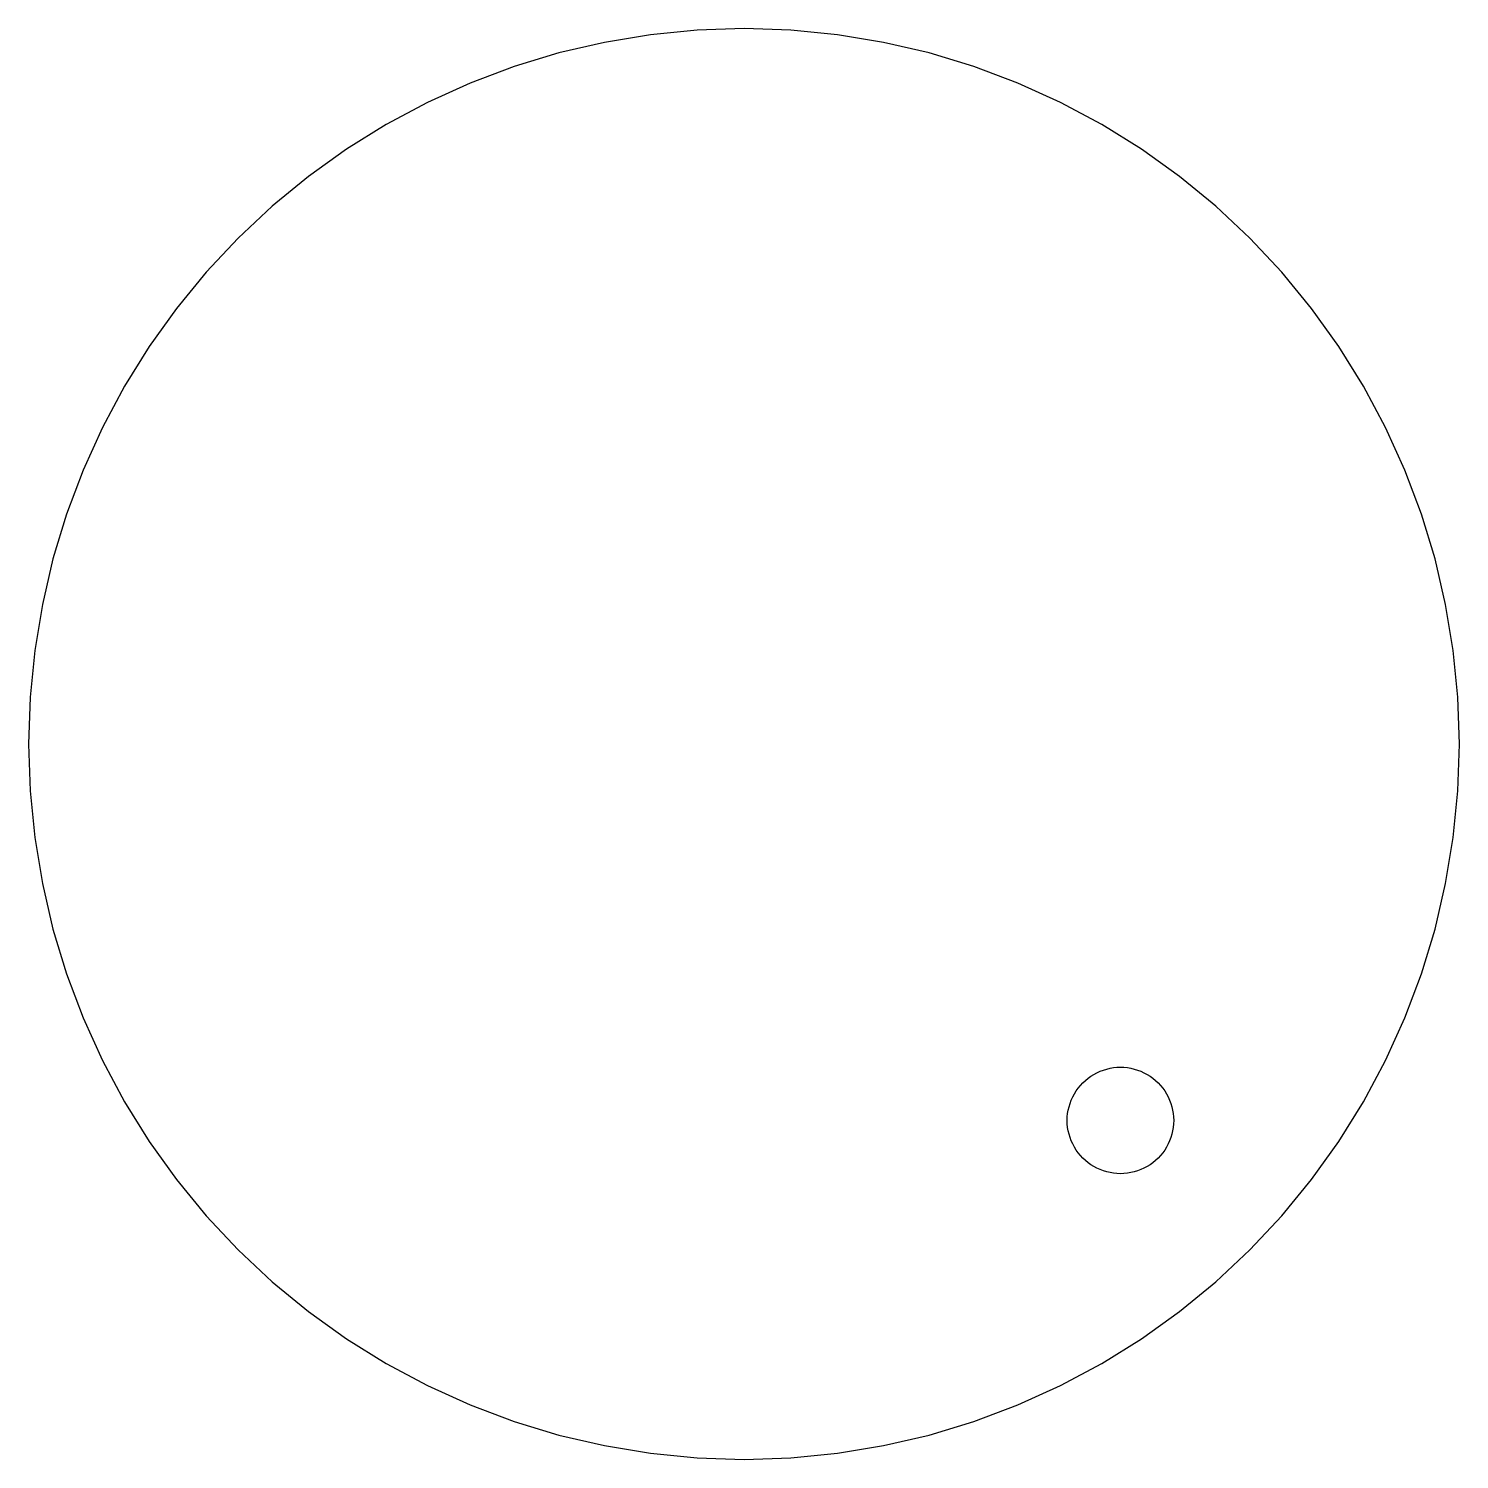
# Model space of a CAD drawing. Header units: metres. Extents: x -54 to 54, y -54 to 54.
import ezdxf

# ---------------------------------------------------------------- set-up
doc = ezdxf.new("R2010")
doc.units = ezdxf.units.M

msp = doc.modelspace()

# ---------------------------------------------------------------- linework, layer by layer
for p, q in [((0, 53.75), (-3.51541, 53.6349)), ((3.51541, 53.6349), (0, 53.75)), ((-10.4861, 52.7172), (-13.9115, 51.9185)), ((-7.01578, 53.2902), (-10.4861, 52.7172)), ((-3.51541, 53.6349), (-7.01578, 53.2902)), ((7.01578, 53.2902), (3.51541, 53.6349)), ((10.4861, 52.7172), (7.01578, 53.2902)), ((13.9115, 51.9185), (10.4861, 52.7172)), ((-13.9115, 51.9185), (-17.2774, 50.8975)), ((17.2774, 50.8975), (13.9115, 51.9185)), ((-17.2774, 50.8975), (-20.5692, 49.6585)), ((20.5692, 49.6585), (17.2774, 50.8975)), ((-20.5692, 49.6585), (-23.773, 48.2069)), ((23.773, 48.2069), (20.5692, 49.6585)), ((-23.773, 48.2069), (-26.875, 46.5489)), ((26.875, 46.5489), (23.773, 48.2069)), ((-26.875, 46.5489), (-29.8619, 44.6915)), ((29.8619, 44.6915), (26.875, 46.5489)), ((-29.8619, 44.6915), (-32.7209, 42.6427)), ((32.7209, 42.6427), (29.8619, 44.6915)), ((-32.7209, 42.6427), (-35.4398, 40.4114)), ((35.4398, 40.4114), (32.7209, 42.6427)), ((-35.4398, 40.4114), (-38.007, 38.007)), ((38.007, 38.007), (35.4398, 40.4114)), ((-38.007, 38.007), (-40.4114, 35.4398)), ((40.4114, 35.4398), (38.007, 38.007)), ((-40.4114, 35.4398), (-42.6427, 32.7209)), ((42.6427, 32.7209), (40.4114, 35.4398)), ((-42.6427, 32.7209), (-44.6915, 29.8619)), ((44.6915, 29.8619), (42.6427, 32.7209)), ((-44.6915, 29.8619), (-46.5489, 26.875)), ((46.5489, 26.875), (44.6915, 29.8619)), ((-46.5489, 26.875), (-48.2069, 23.773)), ((48.2069, 23.773), (46.5489, 26.875)), ((-48.2069, 23.773), (-49.6585, 20.5692)), ((49.6585, 20.5692), (48.2069, 23.773)), ((-49.6585, 20.5692), (-50.8975, 17.2774)), ((50.8975, 17.2774), (49.6585, 20.5692)), ((-50.8975, 17.2774), (-51.9185, 13.9115)), ((51.9185, 13.9115), (50.8975, 17.2774)), ((-51.9185, 13.9115), (-52.7172, 10.4861)), ((52.7172, 10.4861), (51.9185, 13.9115)), ((-52.7172, 10.4861), (-53.2902, 7.01578)), ((53.2902, 7.01578), (52.7172, 10.4861)), ((-53.2902, 7.01578), (-53.6349, 3.51541)), ((53.6349, 3.51541), (53.2902, 7.01578)), ((-53.6349, 3.51541), (-53.75, 0)), ((53.75, 0), (53.6349, 3.51541)), ((-53.75, 0), (-53.6349, -3.51541)), ((53.6349, -3.51541), (53.75, 0)), ((-53.6349, -3.51541), (-53.2902, -7.01578)), ((53.2902, -7.01578), (53.6349, -3.51541)), ((-53.2902, -7.01578), (-52.7172, -10.4861)), ((52.7172, -10.4861), (53.2902, -7.01578)), ((-52.7172, -10.4861), (-51.9185, -13.9115)), ((51.9185, -13.9115), (52.7172, -10.4861)), ((-51.9185, -13.9115), (-50.8975, -17.2774)), ((50.8975, -17.2774), (51.9185, -13.9115)), ((-50.8975, -17.2774), (-49.6585, -20.5692)), ((49.6585, -20.5692), (50.8975, -17.2774)), ((-49.6585, -20.5692), (-48.2069, -23.773)), ((48.2069, -23.773), (49.6585, -20.5692)), ((-48.2069, -23.773), (-46.5489, -26.875)), ((26.2843, -24.8202), (26.5151, -24.6968)), ((26.5151, -24.6968), (26.7535, -24.5887)), ((26.7535, -24.5887), (26.9985, -24.4965)), ((26.9985, -24.4965), (27.249, -24.4206)), ((27.249, -24.4206), (27.5039, -24.3611)), ((27.5039, -24.3611), (27.7622, -24.3185)), ((27.7622, -24.3185), (28.0226, -24.2928)), ((28.0226, -24.2928), (28.2843, -24.2843)), ((28.2843, -24.2843), (28.5459, -24.2928)), ((28.5459, -24.2928), (28.8064, -24.3185)), ((28.8064, -24.3185), (29.0646, -24.3611)), ((29.0646, -24.3611), (29.3195, -24.4206)), ((29.3195, -24.4206), (29.57, -24.4965)), ((29.57, -24.4965), (29.815, -24.5887)), ((29.815, -24.5887), (30.0534, -24.6968)), ((30.0534, -24.6968), (30.2843, -24.8202)), ((46.5489, -26.875), (48.2069, -23.773)), ((25.1109, -25.8492), (25.2769, -25.6469)), ((25.2769, -25.6469), (25.4558, -25.4558)), ((25.4558, -25.4558), (25.6469, -25.2769)), ((25.6469, -25.2769), (25.8492, -25.1109)), ((25.8492, -25.1109), (26.062, -24.9584)), ((26.062, -24.9584), (26.2843, -24.8202)), ((30.2843, -24.8202), (30.5065, -24.9584)), ((30.5065, -24.9584), (30.7193, -25.1109)), ((30.7193, -25.1109), (30.9216, -25.2769)), ((30.9216, -25.2769), (31.1127, -25.4558)), ((31.1127, -25.4558), (31.2916, -25.6469)), ((31.2916, -25.6469), (31.4577, -25.8492)), ((-46.5489, -26.875), (-44.6915, -29.8619)), ((24.4965, -26.9985), (24.5887, -26.7535)), ((24.5887, -26.7535), (24.6968, -26.5151)), ((24.6968, -26.5151), (24.8202, -26.2843)), ((24.8202, -26.2843), (24.9584, -26.062)), ((24.9584, -26.062), (25.1109, -25.8492)), ((31.4577, -25.8492), (31.6101, -26.062)), ((31.6101, -26.062), (31.7484, -26.2843)), ((31.7484, -26.2843), (31.8717, -26.5151)), ((31.8717, -26.5151), (31.9798, -26.7535)), ((31.9798, -26.7535), (32.072, -26.9985)), ((44.6915, -29.8619), (46.5489, -26.875)), ((24.2928, -28.0226), (24.3185, -27.7622)), ((24.3185, -27.7622), (24.3611, -27.5039)), ((24.3611, -27.5039), (24.4206, -27.249)), ((24.4206, -27.249), (24.4965, -26.9985)), ((32.072, -26.9985), (32.148, -27.249)), ((32.148, -27.249), (32.2074, -27.5039)), ((32.2074, -27.5039), (32.25, -27.7622)), ((32.25, -27.7622), (32.2757, -28.0226)), ((24.2843, -28.2843), (24.2928, -28.0226)), ((24.2928, -28.5459), (24.2843, -28.2843)), ((24.3185, -28.8064), (24.2928, -28.5459)), ((24.3611, -29.0646), (24.3185, -28.8064)), ((32.25, -28.8064), (32.2074, -29.0646)), ((32.2757, -28.5459), (32.25, -28.8064)), ((32.2757, -28.0226), (32.2843, -28.2843)), ((32.2843, -28.2843), (32.2757, -28.5459)), ((-44.6915, -29.8619), (-42.6427, -32.7209)), ((24.4206, -29.3195), (24.3611, -29.0646)), ((24.4965, -29.57), (24.4206, -29.3195)), ((24.5887, -29.815), (24.4965, -29.57)), ((24.6968, -30.0534), (24.5887, -29.815)), ((24.8202, -30.2843), (24.6968, -30.0534)), ((31.8717, -30.0534), (31.7484, -30.2843)), ((31.9798, -29.815), (31.8717, -30.0534)), ((32.072, -29.57), (31.9798, -29.815)), ((32.148, -29.3195), (32.072, -29.57)), ((32.2074, -29.0646), (32.148, -29.3195)), ((42.6427, -32.7209), (44.6915, -29.8619)), ((24.9584, -30.5065), (24.8202, -30.2843)), ((25.1109, -30.7193), (24.9584, -30.5065)), ((25.2769, -30.9216), (25.1109, -30.7193)), ((25.4558, -31.1127), (25.2769, -30.9216)), ((25.6469, -31.2916), (25.4558, -31.1127)), ((31.1127, -31.1127), (30.9216, -31.2916)), ((31.2916, -30.9216), (31.1127, -31.1127)), ((31.4577, -30.7193), (31.2916, -30.9216)), ((31.6101, -30.5065), (31.4577, -30.7193)), ((31.7484, -30.2843), (31.6101, -30.5065)), ((25.8492, -31.4577), (25.6469, -31.2916)), ((26.062, -31.6101), (25.8492, -31.4577)), ((26.2843, -31.7484), (26.062, -31.6101)), ((26.5151, -31.8717), (26.2843, -31.7484)), ((26.7535, -31.9798), (26.5151, -31.8717)), ((26.9985, -32.072), (26.7535, -31.9798)), ((27.249, -32.148), (26.9985, -32.072)), ((27.5039, -32.2074), (27.249, -32.148)), ((27.7622, -32.25), (27.5039, -32.2074)), ((28.0226, -32.2757), (27.7622, -32.25)), ((28.8064, -32.25), (28.5459, -32.2757)), ((29.0646, -32.2074), (28.8064, -32.25)), ((29.3195, -32.148), (29.0646, -32.2074)), ((29.57, -32.072), (29.3195, -32.148)), ((29.815, -31.9798), (29.57, -32.072)), ((30.0534, -31.8717), (29.815, -31.9798)), ((30.2843, -31.7484), (30.0534, -31.8717)), ((30.5065, -31.6101), (30.2843, -31.7484)), ((30.7193, -31.4577), (30.5065, -31.6101)), ((30.9216, -31.2916), (30.7193, -31.4577)), ((-42.6427, -32.7209), (-40.4114, -35.4398)), ((28.2843, -32.2843), (28.0226, -32.2757)), ((28.5459, -32.2757), (28.2843, -32.2843)), ((40.4114, -35.4398), (42.6427, -32.7209)), ((-40.4114, -35.4398), (-38.007, -38.007)), ((38.007, -38.007), (40.4114, -35.4398)), ((-38.007, -38.007), (-35.4398, -40.4114)), ((35.4398, -40.4114), (38.007, -38.007)), ((-35.4398, -40.4114), (-32.7209, -42.6427)), ((32.7209, -42.6427), (35.4398, -40.4114)), ((-32.7209, -42.6427), (-29.8619, -44.6915)), ((29.8619, -44.6915), (32.7209, -42.6427)), ((-29.8619, -44.6915), (-26.875, -46.5489)), ((26.875, -46.5489), (29.8619, -44.6915)), ((-26.875, -46.5489), (-23.773, -48.2069)), ((23.773, -48.2069), (26.875, -46.5489)), ((-23.773, -48.2069), (-20.5692, -49.6585)), ((20.5692, -49.6585), (23.773, -48.2069)), ((-20.5692, -49.6585), (-17.2774, -50.8975)), ((17.2774, -50.8975), (20.5692, -49.6585)), ((-17.2774, -50.8975), (-13.9115, -51.9185)), ((13.9115, -51.9185), (17.2774, -50.8975)), ((-13.9115, -51.9185), (-10.4861, -52.7172)), ((10.4861, -52.7172), (13.9115, -51.9185)), ((-10.4861, -52.7172), (-7.01578, -53.2902)), ((-7.01578, -53.2902), (-3.51541, -53.6349)), ((-3.51541, -53.6349), (0, -53.75)), ((0, -53.75), (3.51541, -53.6349)), ((3.51541, -53.6349), (7.01578, -53.2902)), ((7.01578, -53.2902), (10.4861, -52.7172))]:
    msp.add_line(p, q)

doc.saveas('drawing.dxf')
